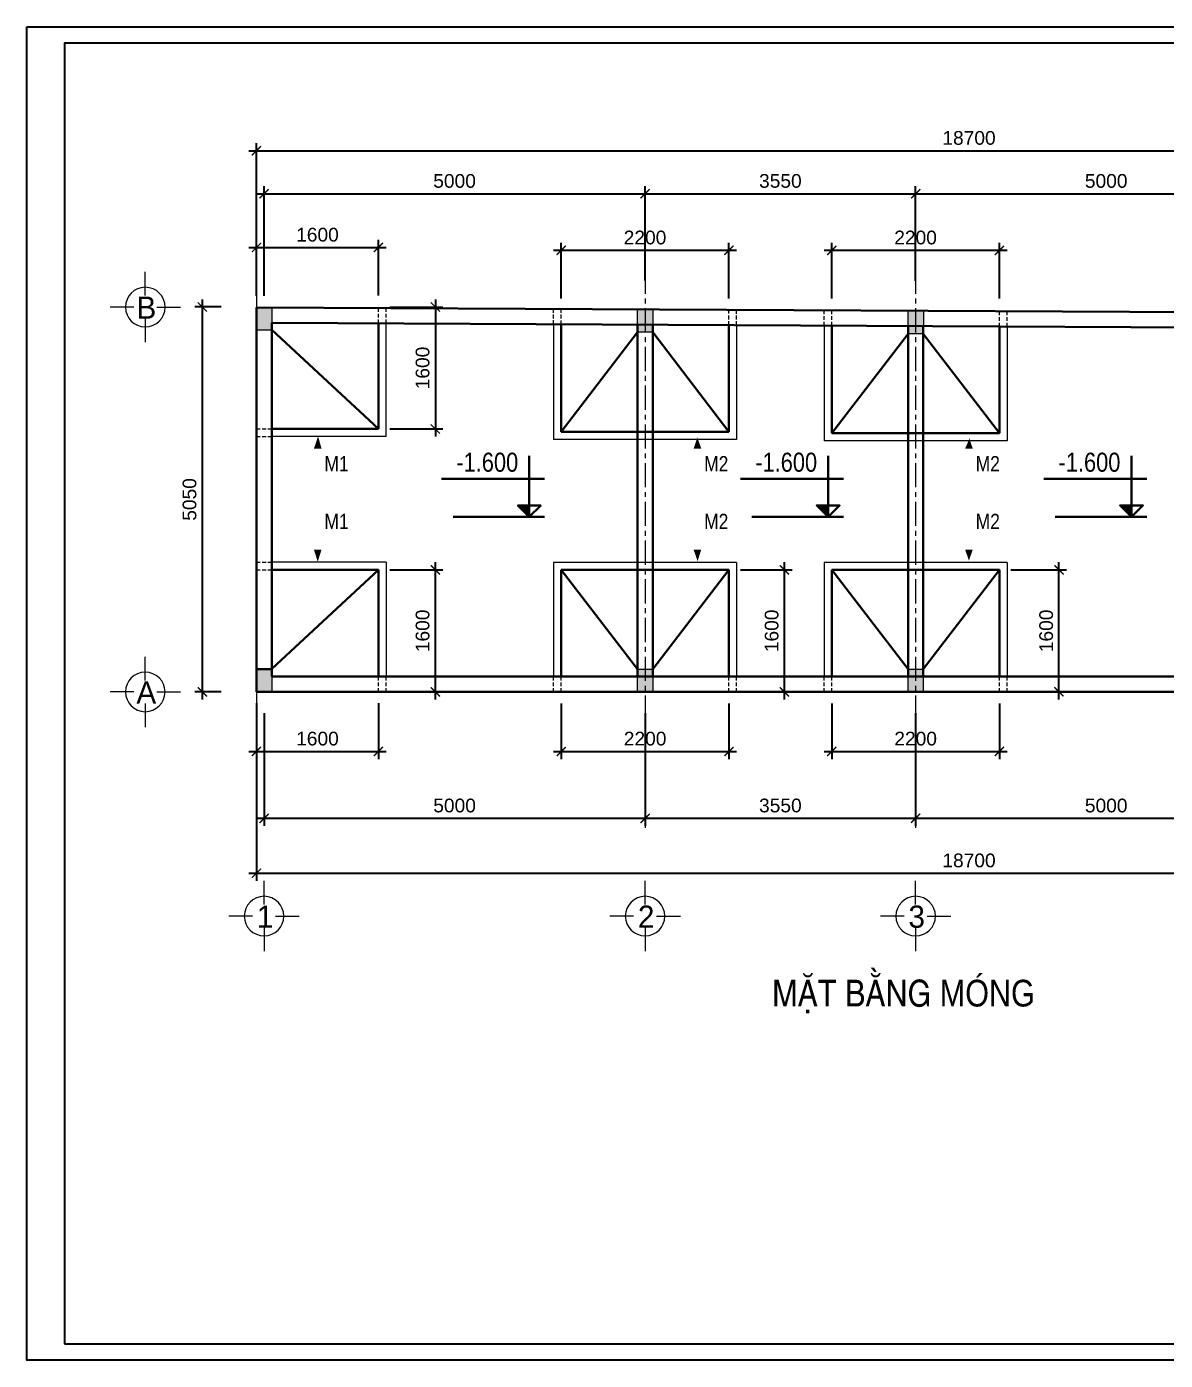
# Model space of a CAD drawing. Header units: millimetres. Extents: x -559287 to -299624, y 2351330 to 2655682.
# Drawn here: x -530404 to -515463, y 2588499 to 2605997 of the extents above; entities that cross this region are included whole.
import ezdxf
from ezdxf.enums import TextEntityAlignment as Align

# ---------------------------------------------------------------- set-up
doc = ezdxf.new("R2010")
doc.units = ezdxf.units.MM
doc.header["$LTSCALE"] = 10
doc.linetypes.add('CENTER', pattern=[50.800000000000004, 31.75, -6.35, 6.35, -6.35])
doc.linetypes.add('HIDDENX2', pattern=[0.75, 0.5, -0.25])
doc.layers.get('0').update_dxf_attribs({"lineweight": 20})
doc.layers.get('Defpoints').update_dxf_attribs({"lineweight": 20})
for name, color, linetype, lineweight in [('BTCT', 7, 'Continuous', 20), ('Dim', 251, 'Continuous', 15), ('net bao', 50, 'Continuous', 5), ('Net khuat', 76, 'HIDDENX2', 15), ('Net manh', 8, 'Continuous', 13), ('Net-thay', 252, 'Continuous', 9), ('Text', 54, 'Continuous', 25), ('Tim', 144, 'CENTER', 9), ('Tuong', 1, 'Continuous', 30)]:
    doc.layers.add(name, color=color, linetype=linetype, lineweight=lineweight)
doc.layers.add('ththep', color=3, linetype='Continuous')
doc.styles.add('HELVE', font='VHAVAN.TTF', dxfattribs={"height": 800})
doc.styles.add('NGHIA5', font='arial_0.ttf', dxfattribs={"height": 180})
doc.styles.add('STYLE1-S1', font='VHARIALN.TTF')
doc.styles.add('VNGL250', font='VHELVCN.TTF', dxfattribs={"height": 250})
doc.styles.add('VNI-HELVEC250', font='VHELVCN.TTF', dxfattribs={"height": 250})
doc.dimstyles.new('dim100', dxfattribs={"dimscale": 100, "dimtxt": 180, "dimasz": 1.2, "dimexe": 1, "dimexo": 1.5, "dimgap": 0.75, "dimtad": 1, "dimdec": 0, "dimzin": 0, "dimdsep": 46, "dimtxsty": 'NGHIA5', "dimblk1": 'ARCHTICK', "dimblk2": 'ARCHTICK', "dimsah": 1, "dimcen": 0.09, "dimdle": 1, "dimclrd": 256, "dimclre": 256, "dimclrt": 54, "dimadec": 0, "dimazin": 0, "dimtfac": 1, "dimtdec": 0, "dimtofl": 0, "dimtmove": 2, "dimatfit": 3, "dimfxl": 0, "dimtolj": 1, "dimtzin": 0, "dimarcsym": 0})

# ---------------------------------------------------------------- blocks, each defined once
blk = doc.blocks.new('_ARCHTICK')
at = {"color": 0, "linetype": 'ByBlock', "const_width": 0.15}
blk.add_lwpolyline([(-0.5, -0.5), (0.5, 0.5)], dxfattribs=at)
blk = doc.blocks.new('*D21')
at = {"layer": 'Defpoints', "color": 0, "transparency": 16777216}
for p in [(-527289.2931881169, 2597138.840936363), (-522289.5850325237, 2597138.854301456), (-522289.5850325237, 2595610.722574337)]:
    blk.add_point(p, dxfattribs=at)
at = {"layer": 'Dim', "lineweight": -2, "transparency": 16777216}
for p, q in [((-527289.2931881169, 2596988.840936363), (-527289.2931881169, 2595510.722574337)), ((-522289.5850325237, 2596988.854301456), (-522289.5850325237, 2595510.722574337)), ((-527389.2931881169, 2595610.722574337), (-522189.5850325237, 2595610.722574337))]:
    blk.add_line(p, q, dxfattribs=at)
at = {"layer": 'Dim', "lineweight": -2, "transparency": 16777216, "xscale": 120, "yscale": 120, "zscale": 120, "rotation": 180}
blk.add_blockref('_ARCHTICK', (-527289.2931881169, 2595610.722574337), dxfattribs=at)
at = {"layer": 'Dim', "lineweight": -2, "transparency": 16777216, "xscale": 120, "yscale": 120, "zscale": 120}
blk.add_blockref('_ARCHTICK', (-522289.5850325237, 2595610.722574337), dxfattribs=at)
at = {"layer": 'Dim', "color": 54, "transparency": 16777216, "insert": (-524789.4391103203, 2595777.625712127), "char_height": 180, "attachment_point": 5, "style": 'NGHIA5'}
blk.add_mtext('\\A1;5000', dxfattribs=at)
blk = doc.blocks.new('*D22')
at = {"layer": 'Defpoints', "color": 0, "transparency": 16777216}
for p in [(-522289.5850325236, 2597138.854301456), (-518739.5850325237, 2597138.854301456), (-518739.5850325237, 2595610.722574337)]:
    blk.add_point(p, dxfattribs=at)
at = {"layer": 'Dim', "lineweight": -2, "transparency": 16777216}
for p, q in [((-522289.5850325236, 2596988.854301456), (-522289.5850325236, 2595510.722574337)), ((-518739.5850325237, 2596988.854301456), (-518739.5850325237, 2595510.722574337)), ((-522389.5850325236, 2595610.722574337), (-518639.5850325237, 2595610.722574337))]:
    blk.add_line(p, q, dxfattribs=at)
at = {"layer": 'Dim', "lineweight": -2, "transparency": 16777216, "xscale": 120, "yscale": 120, "zscale": 120, "rotation": 180}
blk.add_blockref('_ARCHTICK', (-522289.5850325236, 2595610.722574337), dxfattribs=at)
at = {"layer": 'Dim', "lineweight": -2, "transparency": 16777216, "xscale": 120, "yscale": 120, "zscale": 120}
blk.add_blockref('_ARCHTICK', (-518739.5850325237, 2595610.722574337), dxfattribs=at)
at = {"layer": 'Dim', "color": 54, "transparency": 16777216, "insert": (-520514.5850325236, 2595777.687103669), "char_height": 180, "attachment_point": 5, "style": 'NGHIA5'}
blk.add_mtext('\\A1;3550', dxfattribs=at)
blk = doc.blocks.new('*D23')
at = {"layer": 'Defpoints', "color": 0, "transparency": 16777216}
for p in [(-518739.5850325237, 2597138.854301456), (-513739.5850325236, 2597138.854301456), (-513739.5850325236, 2595610.722574337)]:
    blk.add_point(p, dxfattribs=at)
at = {"layer": 'Dim', "lineweight": -2, "transparency": 16777216}
for p, q in [((-518739.5850325237, 2596988.854301456), (-518739.5850325237, 2595510.722574337)), ((-513739.5850325236, 2596988.854301456), (-513739.5850325236, 2595510.722574337)), ((-518839.5850325237, 2595610.722574337), (-513639.5850325236, 2595610.722574337))]:
    blk.add_line(p, q, dxfattribs=at)
at = {"layer": 'Dim', "lineweight": -2, "transparency": 16777216, "xscale": 120, "yscale": 120, "zscale": 120, "rotation": 180}
blk.add_blockref('_ARCHTICK', (-518739.5850325237, 2595610.722574337), dxfattribs=at)
at = {"layer": 'Dim', "lineweight": -2, "transparency": 16777216, "xscale": 120, "yscale": 120, "zscale": 120}
blk.add_blockref('_ARCHTICK', (-513739.5850325236, 2595610.722574337), dxfattribs=at)
at = {"layer": 'Dim', "color": 54, "transparency": 16777216, "insert": (-516239.5850325236, 2595777.625712127), "char_height": 180, "attachment_point": 5, "style": 'NGHIA5'}
blk.add_mtext('\\A1;5000', dxfattribs=at)
blk = doc.blocks.new('*D25')
at = {"layer": 'Defpoints', "color": 0, "transparency": 16777216}
for p in [(-527389.2931881169, 2597138.840936363), (-508689.5850325237, 2597138.854301456), (-508689.5850325237, 2594890.199795843)]:
    blk.add_point(p, dxfattribs=at)
at = {"layer": 'Dim', "lineweight": -2, "transparency": 16777216}
for p, q in [((-527389.2931881169, 2596988.840936363), (-527389.2931881169, 2594790.199795843)), ((-508689.5850325237, 2596988.854301456), (-508689.5850325237, 2594790.199795843)), ((-527489.2931881169, 2594890.199795843), (-508589.5850325237, 2594890.199795843))]:
    blk.add_line(p, q, dxfattribs=at)
at = {"layer": 'Dim', "lineweight": -2, "transparency": 16777216, "xscale": 120, "yscale": 120, "zscale": 120, "rotation": 180}
blk.add_blockref('_ARCHTICK', (-527389.2931881169, 2594890.199795843), dxfattribs=at)
at = {"layer": 'Dim', "lineweight": -2, "transparency": 16777216, "xscale": 120, "yscale": 120, "zscale": 120}
blk.add_blockref('_ARCHTICK', (-508689.5850325237, 2594890.199795843), dxfattribs=at)
at = {"layer": 'Dim', "color": 54, "transparency": 16777216, "insert": (-518039.4391103203, 2595057.102933633), "char_height": 180, "attachment_point": 5, "style": 'NGHIA5'}
blk.add_mtext('\\A1;18700', dxfattribs=at)
blk = doc.blocks.new('truc ngang-helve')
for points in [[(0, -4.802440907544224), (0, 0)], [(-2.325193748962192, -7.127634656506416), (-7.127634656506416, -7.127634656506416)], [(2.325193748962192, -7.127634656506416), (7.127634656506416, -7.127634656506416)], [(0, -9.452828405468608), (0, -14.25526931301283)]]:
    blk.add_lwpolyline(points)
blk.add_circle((0, -7.127634656506416), 4)
at = {"style": 'HELVE'}
blk.add_attdef('A', text='', height=4.5, dxfattribs=at).set_placement((0.02702979045830034, -7.007037711264502), align=Align.MIDDLE_CENTER)
blk = doc.blocks.new('*D26')
at = {"layer": 'Defpoints', "color": 0, "transparency": 16777216}
for p in [(-527701.4286283763, 2602319.464916124), (-528099.859553085, 2597269.091526361), (-527701.4286283763, 2597269.091526361)]:
    blk.add_point(p, dxfattribs=at)
at = {"layer": 'Dim', "lineweight": -2, "transparency": 16777216}
for p, q in [((-527851.4286283763, 2602319.464916124), (-528199.859553085, 2602319.464916124)), ((-528099.859553085, 2602419.464916124), (-528099.859553085, 2597169.091526361)), ((-527851.4286283763, 2597269.091526361), (-528199.859553085, 2597269.091526361))]:
    blk.add_line(p, q, dxfattribs=at)
at = {"layer": 'Dim', "lineweight": -2, "transparency": 16777216, "xscale": 120, "yscale": 120, "zscale": 120}
for p, rotation in [((-528099.859553085, 2602319.464916124), 90), ((-528099.859553085, 2597269.091526361), 270)]:
    blk.add_blockref('_ARCHTICK', p, dxfattribs=dict(at, rotation=rotation))
at = {"layer": 'Dim', "color": 54, "transparency": 16777216, "insert": (-528266.7626908753, 2599794.278221243), "char_height": 180, "attachment_point": 5, "rotation": 90, "style": 'NGHIA5'}
blk.add_mtext('\\A1;5050', dxfattribs=at)
blk = doc.blocks.new('*D27')
at = {"layer": 'Defpoints', "color": 0, "transparency": 16777216}
for p in [(-522289.5850325237, 2603805.266631138), (-522289.5850325237, 2602518.602440019), (-527289.4797667965, 2602313.901167825)]:
    blk.add_point(p, dxfattribs=at)
at = {"layer": 'Dim', "lineweight": -2, "transparency": 16777216}
for p, q in [((-527289.4797667965, 2602463.901167825), (-527289.4797667965, 2603905.266631138)), ((-522289.5850325237, 2602668.602440019), (-522289.5850325237, 2603905.266631138)), ((-527389.4797667965, 2603805.266631138), (-522189.5850325237, 2603805.266631138))]:
    blk.add_line(p, q, dxfattribs=at)
at = {"layer": 'Dim', "lineweight": -2, "transparency": 16777216, "xscale": 120, "yscale": 120, "zscale": 120, "rotation": 180}
blk.add_blockref('_ARCHTICK', (-527289.4797667965, 2603805.266631138), dxfattribs=at)
at = {"layer": 'Dim', "lineweight": -2, "transparency": 16777216, "xscale": 120, "yscale": 120, "zscale": 120}
blk.add_blockref('_ARCHTICK', (-522289.5850325237, 2603805.266631138), dxfattribs=at)
at = {"layer": 'Dim', "color": 54, "transparency": 16777216, "insert": (-524789.5323996601, 2603972.169768928), "char_height": 180, "attachment_point": 5, "style": 'NGHIA5'}
blk.add_mtext('\\A1;5000', dxfattribs=at)
blk = doc.blocks.new('*D28')
at = {"layer": 'Defpoints', "color": 0, "transparency": 16777216}
for p in [(-518739.5850325237, 2603805.266631138), (-522289.5850325237, 2602518.602440019), (-518739.5850325237, 2602512.429326321)]:
    blk.add_point(p, dxfattribs=at)
at = {"layer": 'Dim', "lineweight": -2, "transparency": 16777216}
for p, q in [((-522289.5850325237, 2602668.602440019), (-522289.5850325237, 2603905.266631138)), ((-518739.5850325237, 2602662.429326321), (-518739.5850325237, 2603905.266631138)), ((-522389.5850325237, 2603805.266631138), (-518639.5850325237, 2603805.266631138))]:
    blk.add_line(p, q, dxfattribs=at)
at = {"layer": 'Dim', "lineweight": -2, "transparency": 16777216, "xscale": 120, "yscale": 120, "zscale": 120, "rotation": 180}
blk.add_blockref('_ARCHTICK', (-522289.5850325237, 2603805.266631138), dxfattribs=at)
at = {"layer": 'Dim', "lineweight": -2, "transparency": 16777216, "xscale": 120, "yscale": 120, "zscale": 120}
blk.add_blockref('_ARCHTICK', (-518739.5850325237, 2603805.266631138), dxfattribs=at)
at = {"layer": 'Dim', "color": 54, "transparency": 16777216, "insert": (-520514.5850325237, 2603972.231160469), "char_height": 180, "attachment_point": 5, "style": 'NGHIA5'}
blk.add_mtext('\\A1;3550', dxfattribs=at)
blk = doc.blocks.new('*D29')
at = {"layer": 'Defpoints', "color": 0, "transparency": 16777216}
for p in [(-513739.5850325237, 2603805.266631138), (-518739.5850325237, 2602512.429326321), (-513739.5850325237, 2602518.602440019)]:
    blk.add_point(p, dxfattribs=at)
at = {"layer": 'Dim', "lineweight": -2, "transparency": 16777216}
for p, q in [((-518739.5850325237, 2602662.429326321), (-518739.5850325237, 2603905.266631138)), ((-513739.5850325237, 2602668.602440019), (-513739.5850325237, 2603905.266631138)), ((-518839.5850325237, 2603805.266631138), (-513639.5850325237, 2603805.266631138))]:
    blk.add_line(p, q, dxfattribs=at)
at = {"layer": 'Dim', "lineweight": -2, "transparency": 16777216, "xscale": 120, "yscale": 120, "zscale": 120, "rotation": 180}
blk.add_blockref('_ARCHTICK', (-518739.5850325237, 2603805.266631138), dxfattribs=at)
at = {"layer": 'Dim', "lineweight": -2, "transparency": 16777216, "xscale": 120, "yscale": 120, "zscale": 120}
blk.add_blockref('_ARCHTICK', (-513739.5850325237, 2603805.266631138), dxfattribs=at)
at = {"layer": 'Dim', "color": 54, "transparency": 16777216, "insert": (-516239.5850325237, 2603972.169768928), "char_height": 180, "attachment_point": 5, "style": 'NGHIA5'}
blk.add_mtext('\\A1;5000', dxfattribs=at)
blk = doc.blocks.new('*D31')
at = {"layer": 'Defpoints', "color": 0, "transparency": 16777216}
for p in [(-508689.3153540442, 2604369.666244627), (-527389.4797667965, 2602313.901167825), (-508689.3153540442, 2602353.846755892)]:
    blk.add_point(p, dxfattribs=at)
at = {"layer": 'Dim', "lineweight": -2, "transparency": 16777216}
for p, q in [((-527389.4797667965, 2602463.901167825), (-527389.4797667965, 2604469.666244627)), ((-508689.3153540442, 2602503.846755892), (-508689.3153540442, 2604469.666244627)), ((-527489.4797667965, 2604369.666244627), (-508589.3153540442, 2604369.666244627))]:
    blk.add_line(p, q, dxfattribs=at)
at = {"layer": 'Dim', "lineweight": -2, "transparency": 16777216, "xscale": 120, "yscale": 120, "zscale": 120, "rotation": 180}
blk.add_blockref('_ARCHTICK', (-527389.4797667965, 2604369.666244627), dxfattribs=at)
at = {"layer": 'Dim', "lineweight": -2, "transparency": 16777216, "xscale": 120, "yscale": 120, "zscale": 120}
blk.add_blockref('_ARCHTICK', (-508689.3153540442, 2604369.666244627), dxfattribs=at)
at = {"layer": 'Dim', "color": 54, "transparency": 16777216, "insert": (-518039.3975604203, 2604536.569382417), "char_height": 180, "attachment_point": 5, "style": 'NGHIA5'}
blk.add_mtext('\\A1;18700', dxfattribs=at)
blk = doc.blocks.new('*D33')
at = {"layer": 'Defpoints', "color": 0, "transparency": 16777216}
for p in [(-523389.5850325237, 2597269.09152636), (-521189.5850325238, 2597269.09152636), (-521189.5850325238, 2596488.104417343)]:
    blk.add_point(p, dxfattribs=at)
at = {"layer": 'Dim', "lineweight": -2, "transparency": 16777216}
for p, q in [((-523389.5850325237, 2597119.09152636), (-523389.5850325237, 2596388.104417343)), ((-521189.5850325238, 2597119.09152636), (-521189.5850325238, 2596388.104417343)), ((-523489.5850325237, 2596488.104417343), (-521089.5850325238, 2596488.104417343))]:
    blk.add_line(p, q, dxfattribs=at)
at = {"layer": 'Dim', "lineweight": -2, "transparency": 16777216, "xscale": 120, "yscale": 120, "zscale": 120, "rotation": 180}
blk.add_blockref('_ARCHTICK', (-523389.5850325237, 2596488.104417343), dxfattribs=at)
at = {"layer": 'Dim', "lineweight": -2, "transparency": 16777216, "xscale": 120, "yscale": 120, "zscale": 120}
blk.add_blockref('_ARCHTICK', (-521189.5850325238, 2596488.104417343), dxfattribs=at)
at = {"layer": 'Dim', "color": 54, "transparency": 16777216, "insert": (-522289.5850325237, 2596655.007555133), "char_height": 180, "attachment_point": 5, "style": 'NGHIA5'}
blk.add_mtext('\\A1;2200', dxfattribs=at)
blk = doc.blocks.new('*D34')
at = {"layer": 'Defpoints', "color": 0, "transparency": 16777216}
for p in [(-527388.8154557013, 2597269.5776392), (-525788.8154381496, 2597269.710122793), (-525788.8154381496, 2596488.723013775)]:
    blk.add_point(p, dxfattribs=at)
at = {"layer": 'Dim', "lineweight": -2, "transparency": 16777216}
for p, q in [((-527388.8154557013, 2597119.5776392), (-527388.8154557013, 2596388.723013775)), ((-525788.8154381496, 2597119.710122793), (-525788.8154381496, 2596388.723013775)), ((-527488.8154557013, 2596488.723013775), (-525688.8154381496, 2596488.723013775))]:
    blk.add_line(p, q, dxfattribs=at)
at = {"layer": 'Dim', "lineweight": -2, "transparency": 16777216, "xscale": 120, "yscale": 120, "zscale": 120, "rotation": 180}
blk.add_blockref('_ARCHTICK', (-527388.8154557013, 2596488.723013775), dxfattribs=at)
at = {"layer": 'Dim', "lineweight": -2, "transparency": 16777216, "xscale": 120, "yscale": 120, "zscale": 120}
blk.add_blockref('_ARCHTICK', (-525788.8154381496, 2596488.723013775), dxfattribs=at)
at = {"layer": 'Dim', "color": 54, "transparency": 16777216, "insert": (-526588.8154469255, 2596655.626151565), "char_height": 180, "attachment_point": 5, "style": 'NGHIA5'}
blk.add_mtext('\\A1;1600', dxfattribs=at)
blk = doc.blocks.new('*D35')
at = {"layer": 'Defpoints', "color": 0, "transparency": 16777216}
for p in [(-525788.8154381495, 2598869.710122793), (-525041.988019605, 2598869.710122793), (-525788.8154381495, 2597269.710122793)]:
    blk.add_point(p, dxfattribs=at)
at = {"layer": 'Dim', "lineweight": -2, "transparency": 16777216}
for p, q in [((-525041.988019605, 2597169.710122793), (-525041.988019605, 2598969.710122793)), ((-525638.8154381495, 2598869.710122793), (-524941.988019605, 2598869.710122793)), ((-525638.8154381495, 2597269.710122793), (-524941.988019605, 2597269.710122793))]:
    blk.add_line(p, q, dxfattribs=at)
at = {"layer": 'Dim', "lineweight": -2, "transparency": 16777216, "xscale": 120, "yscale": 120, "zscale": 120}
for p, rotation in [((-525041.988019605, 2598869.710122793), 90), ((-525041.988019605, 2597269.710122793), 270)]:
    blk.add_blockref('_ARCHTICK', p, dxfattribs=dict(at, rotation=rotation))
at = {"layer": 'Dim', "color": 54, "transparency": 16777216, "insert": (-525208.8911573953, 2598069.710122793), "char_height": 180, "attachment_point": 5, "rotation": 90, "style": 'NGHIA5'}
blk.add_mtext('\\A1;1600', dxfattribs=at)
blk = doc.blocks.new('*D36')
at = {"layer": 'Defpoints', "color": 0, "transparency": 16777216}
for p in [(-521189.5850325238, 2598869.710122793), (-520461.6557670429, 2598869.710122793), (-521189.5850325238, 2597269.710122793)]:
    blk.add_point(p, dxfattribs=at)
at = {"layer": 'Dim', "lineweight": -2, "transparency": 16777216}
for p, q in [((-520461.6557670429, 2597169.710122793), (-520461.6557670429, 2598969.710122793)), ((-521039.5850325238, 2598869.710122793), (-520361.6557670429, 2598869.710122793)), ((-521039.5850325238, 2597269.710122793), (-520361.6557670429, 2597269.710122793))]:
    blk.add_line(p, q, dxfattribs=at)
at = {"layer": 'Dim', "lineweight": -2, "transparency": 16777216, "xscale": 120, "yscale": 120, "zscale": 120}
for p, rotation in [((-520461.6557670429, 2598869.710122793), 90), ((-520461.6557670429, 2597269.710122793), 270)]:
    blk.add_blockref('_ARCHTICK', p, dxfattribs=dict(at, rotation=rotation))
at = {"layer": 'Dim', "color": 54, "transparency": 16777216, "insert": (-520628.5589048331, 2598069.710122793), "char_height": 180, "attachment_point": 5, "rotation": 90, "style": 'NGHIA5'}
blk.add_mtext('\\A1;1600', dxfattribs=at)
blk = doc.blocks.new('*D37')
at = {"layer": 'Defpoints', "color": 0, "transparency": 16777216}
for p in [(-525788.8154381496, 2603099.83342871), (-527388.4797667965, 2602313.898628524), (-525788.8154381496, 2602318.846319693)]:
    blk.add_point(p, dxfattribs=at)
at = {"layer": 'Dim', "lineweight": -2, "transparency": 16777216}
for p, q in [((-527388.4797667965, 2602463.898628524), (-527388.4797667965, 2603199.83342871)), ((-525788.8154381496, 2602468.846319693), (-525788.8154381496, 2603199.83342871)), ((-527488.4797667965, 2603099.83342871), (-525688.8154381496, 2603099.83342871))]:
    blk.add_line(p, q, dxfattribs=at)
at = {"layer": 'Dim', "lineweight": -2, "transparency": 16777216, "xscale": 120, "yscale": 120, "zscale": 120, "rotation": 180}
blk.add_blockref('_ARCHTICK', (-527388.4797667965, 2603099.83342871), dxfattribs=at)
at = {"layer": 'Dim', "lineweight": -2, "transparency": 16777216, "xscale": 120, "yscale": 120, "zscale": 120}
blk.add_blockref('_ARCHTICK', (-525788.8154381496, 2603099.83342871), dxfattribs=at)
at = {"layer": 'Dim', "color": 54, "transparency": 16777216, "insert": (-526588.647602473, 2603266.7365665), "char_height": 180, "attachment_point": 5, "style": 'NGHIA5'}
blk.add_mtext('\\A1;1600', dxfattribs=at)
blk = doc.blocks.new('*D38')
at = {"layer": 'Defpoints', "color": 0, "transparency": 16777216}
for p in [(-525788.8154381495, 2602318.846319693), (-525788.8154381495, 2600718.846319692), (-525041.988019605, 2600718.846319692)]:
    blk.add_point(p, dxfattribs=at)
at = {"layer": 'Dim', "lineweight": -2, "transparency": 16777216}
for p, q in [((-525638.8154381495, 2602318.846319693), (-524941.988019605, 2602318.846319693)), ((-525041.988019605, 2602418.846319693), (-525041.988019605, 2600618.846319692)), ((-525638.8154381495, 2600718.846319692), (-524941.988019605, 2600718.846319692))]:
    blk.add_line(p, q, dxfattribs=at)
at = {"layer": 'Dim', "lineweight": -2, "transparency": 16777216, "xscale": 120, "yscale": 120, "zscale": 120}
for p, rotation in [((-525041.988019605, 2602318.846319693), 90), ((-525041.988019605, 2600718.846319692), 270)]:
    blk.add_blockref('_ARCHTICK', p, dxfattribs=dict(at, rotation=rotation))
at = {"layer": 'Dim', "color": 54, "transparency": 16777216, "insert": (-525208.8911573953, 2601518.846319692), "char_height": 180, "attachment_point": 5, "rotation": 90, "style": 'NGHIA5'}
blk.add_mtext('\\A1;1600', dxfattribs=at)
blk = doc.blocks.new('*D39')
at = {"layer": 'Defpoints', "color": 0, "transparency": 16777216}
for p in [(-519839.5850325237, 2597269.09152636), (-517639.5850325238, 2597269.09152636), (-517639.5850325238, 2596488.104417343)]:
    blk.add_point(p, dxfattribs=at)
at = {"layer": 'Dim', "lineweight": -2, "transparency": 16777216}
for p, q in [((-519839.5850325237, 2597119.09152636), (-519839.5850325237, 2596388.104417343)), ((-517639.5850325238, 2597119.09152636), (-517639.5850325238, 2596388.104417343)), ((-519939.5850325237, 2596488.104417343), (-517539.5850325238, 2596488.104417343))]:
    blk.add_line(p, q, dxfattribs=at)
at = {"layer": 'Dim', "lineweight": -2, "transparency": 16777216, "xscale": 120, "yscale": 120, "zscale": 120, "rotation": 180}
blk.add_blockref('_ARCHTICK', (-519839.5850325237, 2596488.104417343), dxfattribs=at)
at = {"layer": 'Dim', "lineweight": -2, "transparency": 16777216, "xscale": 120, "yscale": 120, "zscale": 120}
blk.add_blockref('_ARCHTICK', (-517639.5850325238, 2596488.104417343), dxfattribs=at)
at = {"layer": 'Dim', "color": 54, "transparency": 16777216, "insert": (-518739.5850325238, 2596655.007555133), "char_height": 180, "attachment_point": 5, "style": 'NGHIA5'}
blk.add_mtext('\\A1;2200', dxfattribs=at)
blk = doc.blocks.new('*D40')
at = {"layer": 'Defpoints', "color": 0, "transparency": 16777216}
for p in [(-517639.5850325238, 2598869.710122793), (-516859.2734564625, 2598869.710122793), (-517639.5850325238, 2597269.710122793)]:
    blk.add_point(p, dxfattribs=at)
at = {"layer": 'Dim', "lineweight": -2, "transparency": 16777216}
for p, q in [((-516859.2734564625, 2597169.710122793), (-516859.2734564625, 2598969.710122793)), ((-517489.5850325238, 2598869.710122793), (-516759.2734564625, 2598869.710122793)), ((-517489.5850325238, 2597269.710122793), (-516759.2734564625, 2597269.710122793))]:
    blk.add_line(p, q, dxfattribs=at)
at = {"layer": 'Dim', "lineweight": -2, "transparency": 16777216, "xscale": 120, "yscale": 120, "zscale": 120}
for p, rotation in [((-516859.2734564625, 2598869.710122793), 90), ((-516859.2734564625, 2597269.710122793), 270)]:
    blk.add_blockref('_ARCHTICK', p, dxfattribs=dict(at, rotation=rotation))
at = {"layer": 'Dim', "color": 54, "transparency": 16777216, "insert": (-517026.1765942527, 2598069.710122793), "char_height": 180, "attachment_point": 5, "rotation": 90, "style": 'NGHIA5'}
blk.add_mtext('\\A1;1600', dxfattribs=at)
blk = doc.blocks.new('*D47')
at = {"layer": 'Defpoints', "color": 0, "transparency": 16777216}
for p in [(-521190.5817831069, 2603062.822327774), (-523390.5817831068, 2602281.835218756), (-521190.5817831069, 2602281.835218756)]:
    blk.add_point(p, dxfattribs=at)
at = {"layer": 'Dim', "lineweight": -2, "transparency": 16777216}
for p, q in [((-523390.5817831068, 2602431.835218756), (-523390.5817831068, 2603162.822327774)), ((-521190.5817831069, 2602431.835218756), (-521190.5817831069, 2603162.822327774)), ((-523490.5817831068, 2603062.822327774), (-521090.5817831069, 2603062.822327774))]:
    blk.add_line(p, q, dxfattribs=at)
at = {"layer": 'Dim', "lineweight": -2, "transparency": 16777216, "xscale": 120, "yscale": 120, "zscale": 120, "rotation": 180}
blk.add_blockref('_ARCHTICK', (-523390.5817831068, 2603062.822327774), dxfattribs=at)
at = {"layer": 'Dim', "lineweight": -2, "transparency": 16777216, "xscale": 120, "yscale": 120, "zscale": 120}
blk.add_blockref('_ARCHTICK', (-521190.5817831069, 2603062.822327774), dxfattribs=at)
at = {"layer": 'Dim', "color": 54, "transparency": 16777216, "insert": (-522290.5817831068, 2603229.725465564), "char_height": 180, "attachment_point": 5, "style": 'NGHIA5'}
blk.add_mtext('\\A1;2200', dxfattribs=at)
blk = doc.blocks.new('*D48')
at = {"layer": 'Defpoints', "color": 0, "transparency": 16777216}
for p in [(-517640.5817831072, 2603062.822327774), (-519840.5817831071, 2602281.835218756), (-517640.5817831072, 2602281.835218756)]:
    blk.add_point(p, dxfattribs=at)
at = {"layer": 'Dim', "lineweight": -2, "transparency": 16777216}
for p, q in [((-519840.5817831071, 2602431.835218756), (-519840.5817831071, 2603162.822327774)), ((-517640.5817831072, 2602431.835218756), (-517640.5817831072, 2603162.822327774)), ((-519940.5817831071, 2603062.822327774), (-517540.5817831072, 2603062.822327774))]:
    blk.add_line(p, q, dxfattribs=at)
at = {"layer": 'Dim', "lineweight": -2, "transparency": 16777216, "xscale": 120, "yscale": 120, "zscale": 120, "rotation": 180}
blk.add_blockref('_ARCHTICK', (-519840.5817831071, 2603062.822327774), dxfattribs=at)
at = {"layer": 'Dim', "lineweight": -2, "transparency": 16777216, "xscale": 120, "yscale": 120, "zscale": 120}
blk.add_blockref('_ARCHTICK', (-517640.5817831072, 2603062.822327774), dxfattribs=at)
at = {"layer": 'Dim', "color": 54, "transparency": 16777216, "insert": (-518740.5817831071, 2603229.725465564), "char_height": 180, "attachment_point": 5, "style": 'NGHIA5'}
blk.add_mtext('\\A1;2200', dxfattribs=at)
blk = doc.blocks.new('COTE')
blk.add_hatch(color=256).paths.add_polyline_path([(150, 150), (0, 150), (0, 0)])
for points in [[(0, 0), (150, 150), (-150, 150), (0, 0), (0, 800)], [(-199.999844577047, 500.0000190705468), (1150.000155422953, 500.0000190705468)], [(-200, 0), (1000, 0)]]:
    blk.add_lwpolyline(points)
at = {"layer": 'Text', "style": 'VNGL250'}
blk.add_attdef('COT', (114, 591.5), '', height=250, dxfattribs=at)

msp = doc.modelspace()

# ---------------------------------------------------------------- linework, layer by layer
at = {"layer": 'BTCT'}
for points in [[(-522188.9496420021, 2602287.836928213), (-522188.9496420021, 2601987.836928213), (-522388.9496420021, 2601987.836928213), (-522388.9496420021, 2602287.836928213)], [(-518638.5463263785, 2602268.436789227), (-518638.5463263785, 2601968.436789227), (-518838.5463263785, 2601968.436789227), (-518838.5463263785, 2602268.436789227)], [(-522389.5850325237, 2597269.091526361), (-522389.5850325237, 2597569.091526361), (-522189.5850325237, 2597569.091526361), (-522189.5850325237, 2597269.091526361)], [(-518839.5850325237, 2597269.091526361), (-518839.5850325237, 2597569.091526361), (-518639.5850325237, 2597569.091526361), (-518639.5850325237, 2597269.091526361)]]:
    msp.add_lwpolyline(points, close=True, dxfattribs=at)
for points in [[(-527388.4797667965, 2602313.901167825), (-527188.4797667965, 2602313.901167825), (-527388.4797667965, 2602013.901167825), (-527188.4797667965, 2602013.901167825)], [(-522388.9496420021, 2602287.836928213), (-522188.9496420021, 2602287.836928213), (-522388.9496420021, 2601987.836928213), (-522188.9496420021, 2601987.836928213)], [(-518838.5463263785, 2602268.436789227), (-518638.5463263785, 2602268.436789227), (-518838.5463263785, 2601968.436789227), (-518638.5463263785, 2601968.436789227)], [(-527188.4797667965, 2597268.671636483), (-527388.4797667965, 2597268.671636483), (-527188.4797667965, 2597568.671636483), (-527388.4797667965, 2597568.671636483)], [(-522189.5850325237, 2597269.091526361), (-522389.5850325237, 2597269.091526361), (-522189.5850325237, 2597569.091526361), (-522389.5850325237, 2597569.091526361)], [(-518639.5850325237, 2597269.091526361), (-518839.5850325237, 2597269.091526361), (-518639.5850325237, 2597569.091526361), (-518839.5850325237, 2597569.091526361)]]:
    msp.add_solid(points, dxfattribs=at)
at = {"layer": 'net bao'}
for points in [[(-527188.4797667965, 2602313.901167825), (-527188.4797667965, 2602013.901167825), (-527388.4797667965, 2602013.901167825), (-527388.4797667965, 2602313.901167825)], [(-527388.4797667965, 2597268.671636483), (-527388.4797667965, 2597568.671636483), (-527188.4797667965, 2597568.671636483), (-527188.4797667965, 2597268.671636483)]]:
    msp.add_lwpolyline(points, close=True, dxfattribs=at)
at = {"layer": 'Net khuat', "ltscale": 10}
for p, q in [((-525788.8154381494, 2602105.154745623), (-525788.8154381494, 2602305.157731357)), ((-525688.8154381494, 2602104.608324914), (-525688.8154381494, 2602304.611310648)), ((-523489.5850325236, 2602094.394462879), (-523489.5850325236, 2602294.397448612)), ((-523389.5850325236, 2602093.84804217), (-523389.5850325236, 2602293.851027903)), ((-521189.5850325237, 2602081.82678657), (-521189.5850325236, 2602281.829772304)), ((-521089.5850325237, 2602081.280365861), (-521089.5850325236, 2602281.283351595)), ((-519940.2204230454, 2602074.994323892), (-519940.2204230453, 2602274.997309626)), ((-519840.2204230454, 2602074.447903183), (-519840.2204230453, 2602274.450888916)), ((-517640.2204230455, 2602062.426647583), (-517640.2204230454, 2602262.429633317)), ((-517540.2204230455, 2602061.880226874), (-517540.2204230454, 2602261.883212608)), ((-527388.4797667974, 2600718.846319692), (-527188.4797667969, 2600718.846319692)), ((-527388.4797667969, 2600618.846319692), (-527188.4797667965, 2600618.846319692)), ((-527388.4797667969, 2598969.710122793), (-527188.4797667965, 2598969.710122793)), ((-527388.4797667974, 2598869.710122793), (-527188.4797667969, 2598869.710122793)), ((-525788.8154381495, 2597269.710122793), (-525788.8154381495, 2597469.710122793)), ((-525688.8154381494, 2597269.710122793), (-525688.8154381494, 2597469.710122793)), ((-523489.5850325237, 2597269.091526361), (-523489.5850325237, 2597469.091526361)), ((-523389.5850325237, 2597269.09152636), (-523389.5850325236, 2597469.091526361)), ((-521189.5850325237, 2597269.091526361), (-521189.5850325237, 2597469.091526361)), ((-521089.5850325237, 2597269.09152636), (-521089.5850325236, 2597469.091526361)), ((-519939.5850325238, 2597269.091526361), (-519939.5850325238, 2597469.091526361)), ((-519839.5850325237, 2597269.09152636), (-519839.5850325236, 2597469.091526361)), ((-517639.5850325238, 2597269.091526361), (-517639.5850325238, 2597469.091526361)), ((-517539.5850325237, 2597269.09152636), (-517539.5850325236, 2597469.091526361))]:
    msp.add_line(p, q, dxfattribs=at)
at = {"layer": 'Net manh'}
for p, q in [((-525688.8154381494, 2600618.846319692), (-525688.8154381494, 2602104.608324914)), ((-523489.5850325236, 2602094.394462879), (-523489.5850325236, 2600581.259465726)), ((-521089.5850325237, 2602081.280365861), (-521089.5850325237, 2600581.259465726)), ((-519940.2204230454, 2602074.994323892), (-519940.2204230454, 2600561.859326739)), ((-517540.2204230455, 2602061.880226874), (-517540.2204230455, 2600561.859326739)), ((-525688.8154381494, 2600618.846319692), (-527188.4797667965, 2600618.846319692)), ((-521089.5850325237, 2600581.259465726), (-523489.5850325236, 2600581.259465726)), ((-517540.2204230455, 2600561.859326739), (-519940.2204230454, 2600561.859326739)), ((-525688.8154381494, 2598969.710122793), (-527188.4797667965, 2598969.710122793)), ((-525688.8154381494, 2598969.710122793), (-525688.8154381494, 2597469.710122793)), ((-521089.5850325236, 2598969.091526361), (-523489.5850325236, 2598969.091526361)), ((-523489.5850325236, 2598969.091526361), (-523489.5850325236, 2597469.09152636)), ((-521089.5850325237, 2598969.091526361), (-521089.5850325237, 2597469.091526361)), ((-517539.5850325237, 2598969.091526361), (-519939.5850325237, 2598969.091526361)), ((-519939.5850325237, 2598969.091526361), (-519939.5850325237, 2597469.09152636)), ((-517539.5850325237, 2598969.091526361), (-517539.5850325237, 2597469.091526361))]:
    msp.add_line(p, q, dxfattribs=at)
for points in [[(-526135.5300819635, 2600133.382039292, 0, 0, 0), (-526585.3142966587, 2600133.382039292, 0, 0, 0), (-526585.3142966601, 2600611.658645649, 0, 99.99999999999997, 0), (-526585.3142966601, 2600461.658645649, 0, 0, 0)], [(-521153.3144046036, 2600133.382039292, 0, 0, 0), (-521603.0986192988, 2600133.382039292, 0, 0, 0), (-521603.0986193002, 2600611.658645649, 0, 99.99999999999997, 0), (-521603.0986193002, 2600461.658645649, 0, 0, 0)], [(-517590.3913203345, 2600133.382039292, 0, 0, 0), (-518040.1755350297, 2600133.382039292, 0, 0, 0), (-518040.1755350311, 2600611.658645649, 0, 99.99999999999997, 0), (-518040.1755350311, 2600461.658645649, 0, 0, 0)], [(-526135.5300819635, 2599349.988112812, 0, 0, 0), (-526585.3142966587, 2599349.988112812, 0, 0, 0), (-526585.3142966601, 2598986.529784921, 0, 99.99999999999997, 0), (-526585.3142966601, 2599136.529784921, 0, 0, 0)], [(-521153.3144046036, 2599349.988112812, 0, 0, 0), (-521603.0986192988, 2599349.988112812, 0, 0, 0), (-521603.0986193002, 2598986.529784921, 0, 99.99999999999997, 0), (-521603.0986193002, 2599136.529784921, 0, 0, 0)], [(-517590.3913203345, 2599349.988112812, 0, 0, 0), (-518040.1755350297, 2599349.988112812, 0, 0, 0), (-518040.1755350311, 2598986.529784921, 0, 99.99999999999997, 0), (-518040.1755350311, 2599136.529784921, 0, 0, 0)]]:
    msp.add_lwpolyline(points, format="xyseb", dxfattribs=at)
at = {"layer": 'ththep'}
for points in [[(-530404.269674361, 2605997.140334661), (-505983.522370857, 2605997.140334661), (-505983.522370857, 2588499.267005711), (-530404.269674361, 2588499.267005711)], [(-529907.0324972037, 2588714.894308552), (-506199.1496736673, 2588714.894308552), (-506199.1496736673, 2605781.51303182), (-529907.0324972037, 2605781.51303182)]]:
    msp.add_lwpolyline(points, close=True, dxfattribs=at)
at = {"layer": 'Tim'}
for p, q in [((-527388.0162208116, 2604014.464598639), (-527389.0162208116, 2595486.216772997)), ((-522289.5850325237, 2603827.354922021), (-522289.5850325237, 2595486.636662875)), ((-518739.585032524, 2603827.354922021), (-518739.5850325237, 2595486.636662875))]:
    msp.add_line(p, q, dxfattribs=at)
at = {"layer": 'Tuong'}
for p, q in [((-527388.4797667961, 2602313.898628524), (-508789.3153540442, 2602219.26312754)), ((-527388.4797667965, 2597269.091526361), (-527388.4797667961, 2602313.898628524)), ((-527188.4797667965, 2602112.802801372), (-508790.4081791479, 2602019.266113229)), ((-527188.4797667965, 2597469.091526361), (-527188.4797667965, 2602112.802801372)), ((-527188.8154381494, 2602018.846319692), (-525788.8154381494, 2600718.846319692)), ((-525788.8154381494, 2600718.846319692), (-525788.8154381495, 2602105.154745623)), ((-523389.5850325237, 2602093.84804217), (-523389.5850325236, 2600681.259465726)), ((-523389.5850325236, 2600681.259465726), (-522388.9496420021, 2601987.836928213)), ((-522389.5850325236, 2602088.383835079), (-522389.5850325236, 2597469.09152636)), ((-522189.5850325237, 2602087.290993661), (-522189.5850325237, 2597469.091526361)), ((-522188.9496420021, 2601987.836928213), (-521189.5850325238, 2600681.259465726)), ((-521189.5850325238, 2602081.82678657), (-521189.5850325238, 2600681.259465726)), ((-519840.2204230455, 2602074.447903183), (-519840.2204230454, 2600661.859326739)), ((-519840.2204230454, 2600661.859326739), (-518839.5850325239, 2601968.436789227)), ((-518839.585032524, 2602068.985899908), (-518839.5850325238, 2597469.09152636)), ((-518639.5850325239, 2602067.89305849), (-518639.5850325237, 2597469.09152636)), ((-518639.5850325239, 2601968.436789227), (-517640.2204230456, 2600661.859326739)), ((-517640.2204230456, 2602062.426647583), (-517640.2204230456, 2600661.859326739)), ((-525788.8154381494, 2600718.846319692), (-527188.4797667965, 2600718.846319693)), ((-521189.5850325238, 2600681.259465726), (-523389.5850325236, 2600681.259465726)), ((-517640.2204230456, 2600661.859326739), (-519840.2204230454, 2600661.859326739)), ((-527188.8154381494, 2597569.710122793), (-525788.8154381494, 2598869.710122793)), ((-525788.8154381494, 2598869.710122793), (-527188.4797667965, 2598869.710122793)), ((-525788.8154381494, 2598869.710122793), (-525788.8154381494, 2597469.710122793)), ((-521189.5850325237, 2598869.091526361), (-523389.5850325236, 2598869.09152636)), ((-523389.5850325236, 2598869.09152636), (-523389.5850325236, 2597469.09152636)), ((-523389.5850325236, 2598869.09152636), (-522389.5850325237, 2597569.091526361)), ((-522189.5850325237, 2597569.091526361), (-521189.5850325237, 2598869.091526361)), ((-521189.5850325237, 2598869.091526361), (-521189.5850325237, 2597469.091526361)), ((-517639.5850325237, 2598869.091526361), (-519839.5850325237, 2598869.09152636)), ((-519839.5850325237, 2598869.09152636), (-519839.5850325237, 2597469.09152636)), ((-519839.5850325237, 2598869.09152636), (-518839.5850325237, 2597569.091526361)), ((-518639.5850325237, 2597569.091526361), (-517639.5850325237, 2598869.091526361)), ((-517639.5850325237, 2598869.091526361), (-517639.5850325237, 2597469.091526361)), ((-527388.4797667965, 2597568.671636483), (-527188.4797667965, 2597568.671636483)), ((-508889.7384554037, 2597469.09152636), (-527188.4797667965, 2597469.091526361)), ((-508689.7404256965, 2597269.091526361), (-527388.4797667965, 2597269.091526361))]:
    msp.add_line(p, q, dxfattribs=at)

# ---------------------------------------------------------------- block references
at = {"layer": 'Net-thay'}
ref = msp.add_blockref('truc ngang-helve', (-528847.5899366548, 2601856.132319658), dxfattribs=dict(at, xscale=-64.86479999998119, yscale=64.8648000000976, zscale=64.8648, rotation=180))
ref.add_attrib('A', 'b', dxfattribs={"layer": '0', "height": 291.8916, "style": 'HELVE'}).set_placement((-528833.8754655417, 2602310.642419391), align=Align.MIDDLE_CENTER)
ref = msp.add_blockref('truc ngang-helve', (-528848.0411930165, 2596806.758929894), dxfattribs=dict(at, xscale=-64.86479999998119, yscale=64.8648000000976, zscale=64.8648, rotation=180))
ref.add_attrib('A', 'a', dxfattribs={"layer": '0', "height": 291.8916, "style": 'HELVE'}).set_placement((-528834.3267219034, 2597261.269029628), align=Align.MIDDLE_CENTER)
ref = msp.add_blockref('truc ngang-helve', (-527289.5538869257, 2593865.534602909), dxfattribs=dict(at, xscale=-64.86479999998119, yscale=64.8648000000976, zscale=64.8648, rotation=180))
ref.add_attrib('A', '1', dxfattribs={"layer": '0', "height": 291.8916, "style": 'HELVE'}).set_placement((-527275.8394158126, 2594320.044702643), align=Align.MIDDLE_CENTER)
ref = msp.add_blockref('truc ngang-helve', (-522289.5850325236, 2593865.534602909), dxfattribs=dict(at, xscale=-64.86479999998119, yscale=64.8648000000976, zscale=64.8648, rotation=180))
ref.add_attrib('A', '2', dxfattribs={"layer": '0', "height": 291.8916, "style": 'HELVE'}).set_placement((-522275.8705614106, 2594320.044702643), align=Align.MIDDLE_CENTER)
ref = msp.add_blockref('truc ngang-helve', (-518739.5850325236, 2593865.534602909), dxfattribs=dict(at, xscale=-64.86479999998119, yscale=64.8648000000976, zscale=64.8648, rotation=180))
ref.add_attrib('A', '3', dxfattribs={"layer": '0', "height": 291.8916, "style": 'HELVE'}).set_placement((-518725.8705614106, 2594320.044702643), align=Align.MIDDLE_CENTER)
at = {"layer": 'Tuong'}
ref = msp.add_blockref('COTE', (-523809.0897441218, 2599566.09914), dxfattribs=dict(at, xscale=-1))
ref.add_attrib('COT', '-1.600', (-524766.423077455, 2600157.59914), dxfattribs={"layer": 'Text', "height": 250, "style": 'VNI-HELVEC250'})
ref = msp.add_blockref('COTE', (-519887.0594501862, 2599566.09914), dxfattribs=dict(at, xscale=-1))
ref.add_attrib('COT', '-1.600', (-520844.3927835195, 2600157.59914), dxfattribs={"layer": 'Text', "height": 250, "style": 'VNI-HELVEC250'})
ref = msp.add_blockref('COTE', (-515907.63653543, 2599566.09914), dxfattribs=dict(at, xscale=-1))
ref.add_attrib('COT', '-1.600', (-516864.9698687632, 2600157.59914), dxfattribs={"layer": 'Text', "height": 250, "style": 'VNI-HELVEC250'})

# ---------------------------------------------------------------- texts
at = {"layer": 'Text', "style": 'STYLE1-S1'}
for s, height, p in [('m1', 200, (-526497.6906002299, 2600163.09267648)), ('m2', 200, (-521515.4749228699, 2600163.09267648)), ('m2', 200, (-517952.5518386009, 2600163.09267648)), ('m1', 200, (-526497.6906002299, 2599405.970801953)), ('m2', 200, (-521515.4749228699, 2599405.970801953)), ('m2', 200, (-517952.5518386009, 2599405.970801953)), ('mÆt b»ng mãng', 350, (-520621.8049984801, 2593141.593931376))]:
    msp.add_text(s, height=height, dxfattribs=at).set_placement(p)

# ---------------------------------------------------------------- dimensions: what is measured, and where the dimension line sits
at = {"layer": 'Dim'}
for base, p1, p2, picture, middle in [((-508689.3153540442, 2604369.666244627), (-527389.4797667965, 2602313.901167825), (-508689.3153540442, 2602353.846755892), '*D31', (-518039.3975604203, 2604536.569382417)), ((-522289.5850325237, 2603805.266631138), (-527289.4797667965, 2602313.901167825), (-522289.5850325237, 2602518.602440019), '*D27', (-524789.5323996601, 2603972.169768928)), ((-518739.5850325237, 2603805.266631138), (-522289.5850325237, 2602518.602440019), (-518739.5850325237, 2602512.429326321), '*D28', (-520514.5850325237, 2603972.231160469)), ((-513739.5850325237, 2603805.266631138), (-518739.5850325237, 2602512.429326321), (-513739.5850325237, 2602518.602440019), '*D29', (-516239.5850325237, 2603972.169768928)), ((-525788.8154381496, 2603099.83342871), (-527388.4797667965, 2602313.898628524), (-525788.8154381496, 2602318.846319693), '*D37', (-526588.647602473, 2603266.7365665)), ((-521190.5817831069, 2603062.822327774), (-523390.5817831068, 2602281.835218756), (-521190.5817831069, 2602281.835218756), '*D47', (-522290.5817831068, 2603229.725465564)), ((-517640.5817831072, 2603062.822327774), (-519840.5817831071, 2602281.835218756), (-517640.5817831072, 2602281.835218756), '*D48', (-518740.5817831071, 2603229.725465564)), ((-525788.8154381496, 2596488.723013775), (-527388.8154557013, 2597269.5776392), (-525788.8154381496, 2597269.710122793), '*D34', (-526588.8154469255, 2596655.626151565)), ((-521189.5850325238, 2596488.104417343), (-523389.5850325237, 2597269.09152636), (-521189.5850325238, 2597269.09152636), '*D33', (-522289.5850325237, 2596655.007555133)), ((-517639.5850325238, 2596488.104417343), (-519839.5850325237, 2597269.09152636), (-517639.5850325238, 2597269.09152636), '*D39', (-518739.5850325238, 2596655.007555133)), ((-508689.5850325237, 2594890.199795843), (-527389.2931881169, 2597138.840936363), (-508689.5850325237, 2597138.854301456), '*D25', (-518039.4391103203, 2595057.102933633)), ((-522289.5850325237, 2595610.722574337), (-527289.2931881169, 2597138.840936363), (-522289.5850325237, 2597138.854301456), '*D21', (-524789.4391103203, 2595777.625712127)), ((-518739.5850325237, 2595610.722574337), (-522289.5850325236, 2597138.854301456), (-518739.5850325237, 2597138.854301456), '*D22', (-520514.5850325236, 2595777.687103669)), ((-513739.5850325236, 2595610.722574337), (-518739.5850325237, 2597138.854301456), (-513739.5850325236, 2597138.854301456), '*D23', (-516239.5850325236, 2595777.625712127))]:
    dim = msp.add_linear_dim(base=base, p1=p1, p2=p2, dimstyle='dim100', dxfattribs=at)
    dim.commit()
    dim.dimension.update_dxf_attribs({"geometry": picture, "text_midpoint": middle})
for base, p1, p2, angle, picture, middle in [((-528099.859553085, 2597269.091526361), (-527701.4286283762, 2602319.464916124), (-527701.4286283762, 2597269.091526361), 90, '*D26', (-528266.7626908753, 2599794.278221243)), ((-525041.988019605, 2600718.846319692), (-525788.8154381494, 2602318.846319693), (-525788.8154381494, 2600718.846319692), 270, '*D38', (-525208.8911573953, 2601518.846319692)), ((-525041.988019605, 2598869.710122793), (-525788.8154381494, 2597269.710122793), (-525788.8154381494, 2598869.710122793), 90, '*D35', (-525208.8911573953, 2598069.710122793)), ((-520461.6557670429, 2598869.710122793), (-521189.5850325237, 2597269.710122793), (-521189.5850325237, 2598869.710122793), 90, '*D36', (-520628.5589048331, 2598069.710122793)), ((-516859.2734564625, 2598869.710122793), (-517639.5850325237, 2597269.710122793), (-517639.5850325237, 2598869.710122793), 90, '*D40', (-517026.1765942527, 2598069.710122793))]:
    dim = msp.add_linear_dim(base=base, p1=p1, p2=p2, angle=angle, dimstyle='dim100', dxfattribs=at)
    dim.commit()
    dim.dimension.update_dxf_attribs({"geometry": picture, "text_midpoint": middle})

doc.saveas('drawing.dxf')
